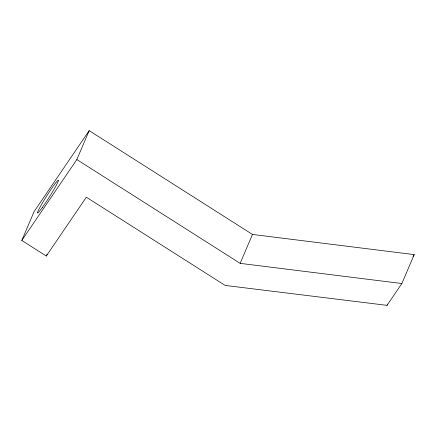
<?xml version="1.0" encoding="UTF-8"?>
<svg xmlns="http://www.w3.org/2000/svg" width="436" height="436" viewBox="0 0 436 436"><rect width="100%" height="100%" fill="white"/><g stroke="black" fill="none" stroke-linecap="round" stroke-linejoin="round"><path stroke-width="0.65" d="M21.8 240.459L34.133 211.542L89.184 130.642L252.482 234.443L414.2 254.613L401.867 283.531L387.015 305.358L225.134 285.422L86.328 197.192L46.292 256.025L21.8 240.459L76.845 159.56L89.184 130.642M46.292 256.025L47.083 254.183M76.845 159.56L240.143 263.36L252.482 234.443M387.015 305.358L387.539 304.126M413.055 256.292L414.2 254.613M240.143 263.36L401.867 283.531M42.417 207.373A19.402 1.39 -57.6 0 0 58.451 180.504A19.402 1.39 -57.6 0 0 43.088 201.868A19.402 1.39 -57.6 0 0 42.417 207.373"/></g></svg>
